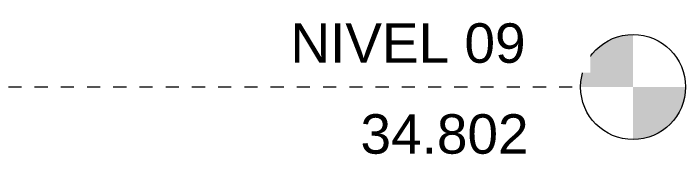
# Model space of a CAD drawing. Header units: metres. Extents: x 63 to 378, y -27 to 78.
# Drawn here: x 179.99 to 185.11, y 34.22 to 35.36 of the extents above; entities that cross this region are included whole.
import ezdxf

# ---------------------------------------------------------------- set-up
doc = ezdxf.new("R2010")
doc.units = ezdxf.units.M
doc.linetypes.add('Centre', pattern=[0.03175, 0.00635, -0.004763, 0.015875, -0.004763])
doc.layers.add('A-FLOR-LEVL', color=7, linetype='Continuous', lineweight=9)
doc.styles.add('Arial_1', font='arial.ttf', dxfattribs={"height": 0.3})

# ---------------------------------------------------------------- blocks, each defined once
blk = doc.blocks.new('Level - M_Level Head - Circle-24867-SEC 10')
at = {"layer": 'A-FLOR-LEVL'}
h = blk.add_hatch(color=256, dxfattribs=at)
edge = h.paths.add_edge_path()
edge.add_line((12.1374, 34.8018), (11.7374, 34.8018))
edge.add_arc((12.1374, 34.8018), 0.4, 90, 180, ccw=False)
edge.add_line((12.1374, 35.2018), (12.1374, 34.8018))
h = blk.add_hatch(color=256, dxfattribs=at)
edge = h.paths.add_edge_path()
edge.add_line((12.1374, 34.4018), (12.1374, 34.8018))
edge.add_line((12.1374, 34.8018), (12.5374, 34.8018))
edge.add_arc((12.1374, 34.8018), 0.4, 270, 360, ccw=False)
blk.add_circle((12.1374, 34.8018), 0.4, dxfattribs=at)

msp = doc.modelspace()

# ---------------------------------------------------------------- linework, layer by layer
at = {"layer": 'A-FLOR-LEVL', "linetype": 'Centre'}
msp.add_line((164.7498, 34.8018), (184.3132, 34.8018), dxfattribs=at)

# ---------------------------------------------------------------- block references
at = {"layer": 'A-FLOR-LEVL'}
msp.add_blockref('Level - M_Level Head - Circle-24867-SEC 10', (172.5758, 0), dxfattribs=at)

# ---------------------------------------------------------------- next in the draw order: texts
at = {"layer": 'A-FLOR-LEVL', "char_height": 0.3, "attachment_point": 1, "style": 'Arial_1', "bg_fill": 3, "box_fill_scale": 1.25, "bg_fill_color": 256, "bg_fill_true_color": 13158600, "bg_fill_transparency": 0}
for s, insert, width in [('NIVEL 09', (182.1, 35.2862), 2.212657), ('34.802', (182.6347, 34.5943), 1.587341)]:
    msp.add_mtext(s, dxfattribs=dict(at, insert=insert, width=width))

doc.saveas('drawing.dxf')
